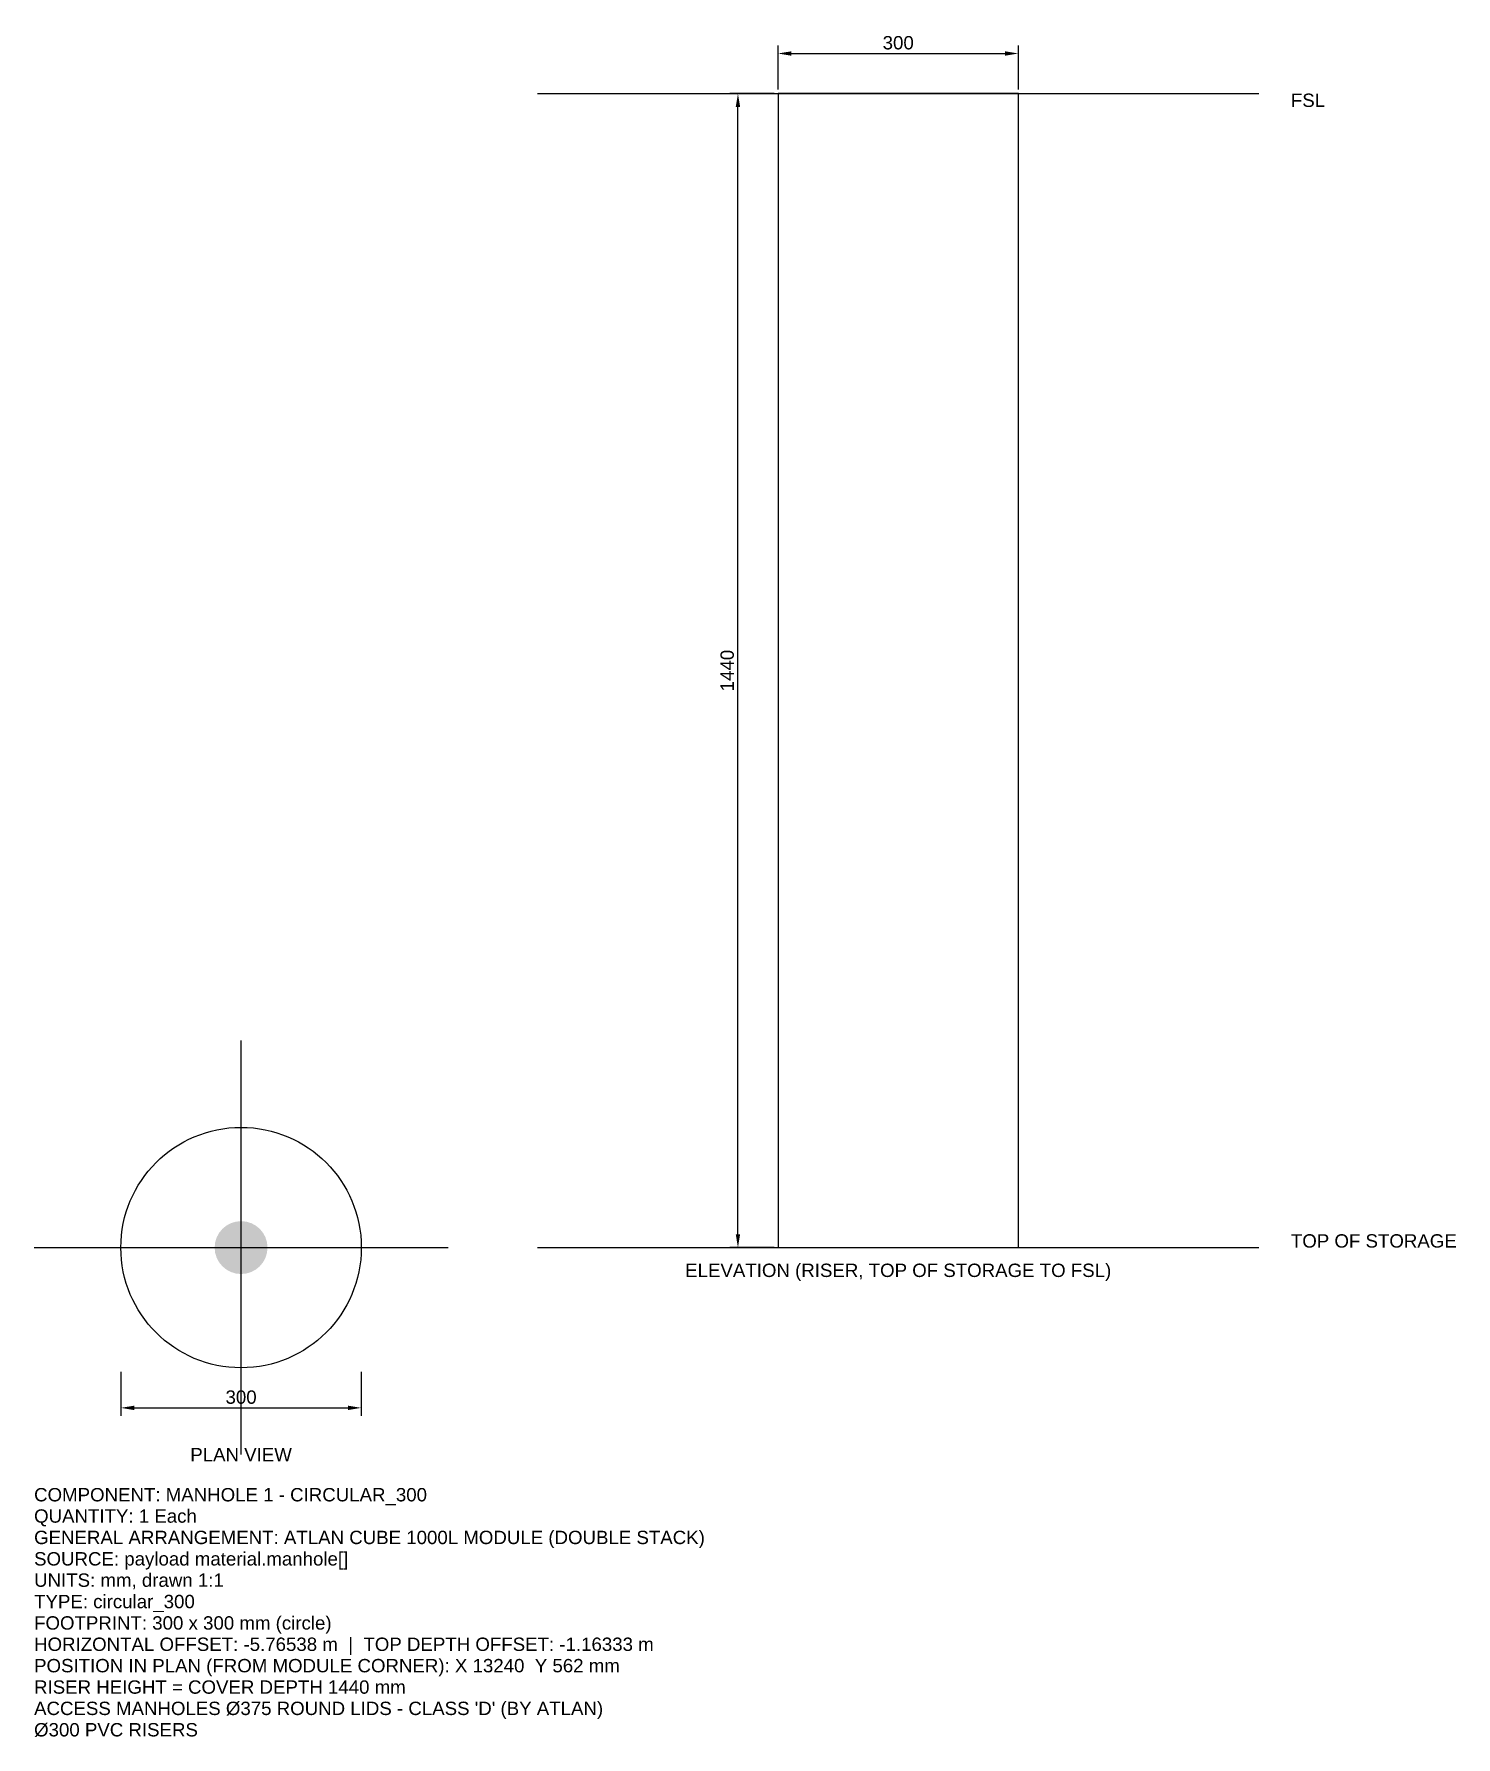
# Model space of a CAD drawing. Header units: millimetres. Extents: x -258 to 1516, y -611 to 1514.
import ezdxf
from ezdxf.enums import TextEntityAlignment as Align

# ---------------------------------------------------------------- set-up
doc = ezdxf.new("R2010")
doc.units = ezdxf.units.MM
for name, color, linetype in [('ANNOTATIONS', 7, 'Continuous'), ('CENTRELINE', 1, 'Continuous'), ('DIMENSIONS', 7, 'Continuous'), ('SYMBOL', 7, 'Continuous'), ('TITLE', 7, 'Continuous')]:
    doc.layers.add(name, color=color, linetype=linetype)
doc.styles.add('ARIAL', font='arial.ttf')
doc.dimstyles.get("Standard").update_dxf_attribs({"dimtxt": 2.5, "dimasz": 2.5, "dimexe": 1.25, "dimexo": 0.625, "dimtad": 1, "dimcen": 2.5, "dimazin": 3, "dimtfac": 1, "dimtmove": 0, "dimatfit": 3})

msp = doc.modelspace()

# ---------------------------------------------------------------- hatches: boundary and pattern name
at = {"layer": 'SYMBOL'}
h = msp.add_hatch(color=7, dxfattribs=at)
h.dxf.hatch_style = 1
h.paths.add_polyline_path([(-33, 0, 1), (33, 0, 1)])

# ---------------------------------------------------------------- linework, layer by layer
at = {"layer": 'CENTRELINE'}
for p, q in [((0, -258.3), (0, 258.3)), ((-258.3, 0), (258.3, 0))]:
    msp.add_line(p, q, dxfattribs=at)
at = {"layer": 'SYMBOL'}
for p, q in [((370, 1440), (1270, 1440)), ((370, 0), (1270, 0))]:
    msp.add_line(p, q, dxfattribs=at)
msp.add_lwpolyline([(670, 0), (970, 0), (970, 1440), (670, 1440)], close=True, dxfattribs=at)
msp.add_circle((0, 0), 150, dxfattribs=at)

# ---------------------------------------------------------------- texts
at = {"layer": 'ANNOTATIONS', "style": 'ARIAL'}
for s, height, p in [('FSL', 16.67, (1310, 1423.3)), ('TOP OF STORAGE', 16.667, (1310, 0))]:
    msp.add_text(s, height=height, dxfattribs=at).set_placement(p)
at = {"layer": 'TITLE', "style": 'ARIAL'}
for s, height, p in [('ELEVATION (RISER, TOP OF STORAGE TO FSL)', 16.667, (820, -36.7)), ('PLAN VIEW', 16.67, (0, -266.7))]:
    msp.add_text(s, height=height, dxfattribs=at).set_placement(p, align=Align.CENTER)
for s, p in [('COMPONENT: MANHOLE 1 - CIRCULAR_300', (-258.3, -316.7)), ('QUANTITY: 1 Each', (-258.3, -343.3)), ('GENERAL ARRANGEMENT: ATLAN CUBE 1000L MODULE (DOUBLE STACK)', (-258.3, -370)), ('SOURCE: payload material.manhole[]', (-258.3, -396.7)), ('UNITS: mm, drawn 1:1', (-258.3, -423.3)), ('TYPE: circular_300', (-258.3, -450)), ('FOOTPRINT: 300 x 300 mm (circle)', (-258.3, -476.7)), ('HORIZONTAL OFFSET: -5.76538 m  |  TOP DEPTH OFFSET: -1.16333 m', (-258.3, -503.3)), ('POSITION IN PLAN (FROM MODULE CORNER): X 13240  Y 562 mm', (-258.3, -530)), ('RISER HEIGHT = COVER DEPTH 1440 mm', (-258.3, -556.7)), ("ACCESS MANHOLES Ø375 ROUND LIDS - CLASS 'D' (BY ATLAN)", (-258.3, -583.3)), ('Ø300 PVC RISERS', (-258.3, -610))]:
    msp.add_text(s, height=16.667, dxfattribs=at).set_placement(p)

# ---------------------------------------------------------------- dimensions: what is measured, and where the dimension line sits
at = {"layer": 'DIMENSIONS'}
for base, p1, p2 in [((670, 1490), (670, 1440), (970, 1440)), ((-150, -200), (-150, -150), (150, -150))]:
    msp.add_linear_dim(base=base, p1=p1, p2=p2, dimstyle='Standard', override={"dimtxt": 16.666667, "dimasz": 16.666667, "dimexe": 10, "dimexo": 5, "dimgap": 5, "dimtad": 1, "dimdec": 0, "dimtxsty": 'ARIAL', "dimclrd": 7, "dimclre": 7, "dimclrt": 7}, dxfattribs=at).render()
msp.add_linear_dim(base=(620, 0), p1=(670, 0), p2=(670, 1440), angle=90, dimstyle='Standard', override={"dimtxt": 16.666667, "dimasz": 16.666667, "dimexe": 10, "dimexo": 5, "dimgap": 5, "dimtad": 1, "dimdec": 0, "dimtxsty": 'ARIAL', "dimclrd": 7, "dimclre": 7, "dimclrt": 7}, dxfattribs=at).render()

doc.saveas('drawing.dxf')
